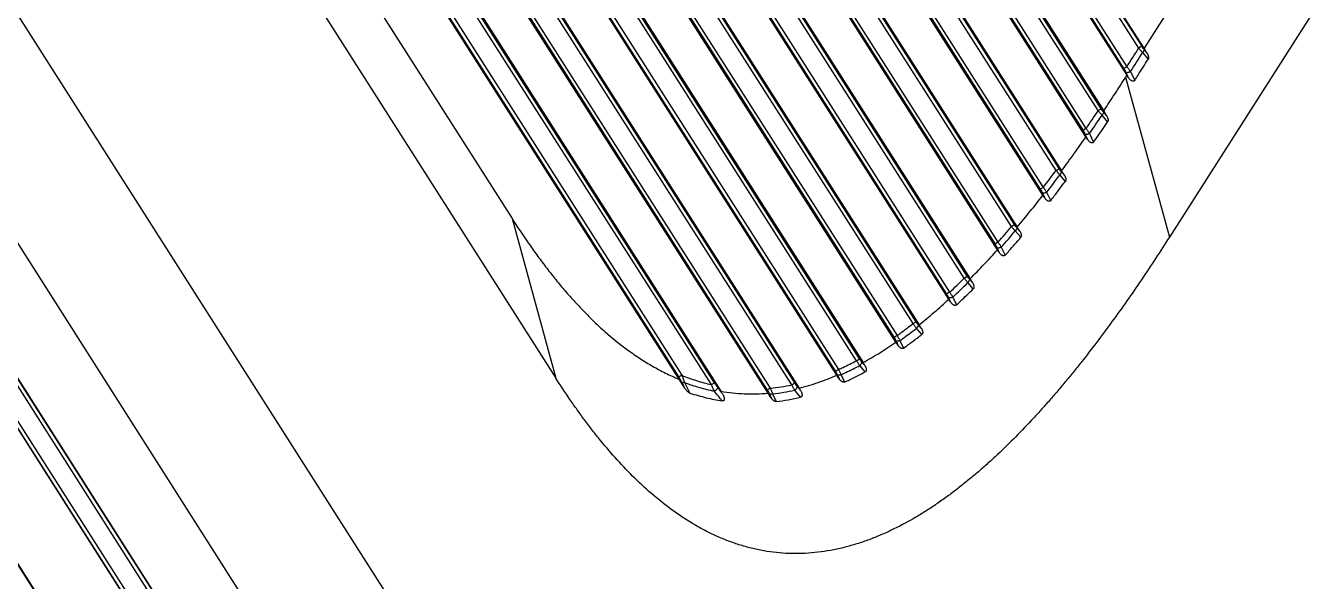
# Model space of a CAD drawing. Header units: millimetres. Extents: x 3299 to 14264, y 1863 to 5555.
# Drawn here: x 10297 to 10401.9, y 4216.5 to 4261.6 of the extents above; entities that cross this region are included whole.
import ezdxf

# ---------------------------------------------------------------- set-up
doc = ezdxf.new("R2010")
doc.units = ezdxf.units.MM

# ---------------------------------------------------------------- blocks, each defined once
blk = doc.blocks.new('1111')
at = {"color": 7, "linetype": 'Continuous'}
for p, q in [((16005.06, 7020.45), (16199.89, 6714.63)), ((16003.89, 7011.31), (16192.57, 6715.14)), ((16052.6, 7010.97), (16165.48, 6833.79)), ((16003.37, 7008.03), (16190.17, 6714.81)), ((16049.79, 7007.99), (16169.04, 6820.8)), ((16003.89, 6996.24), (16182.96, 6715.14)), ((16052.45, 6964.65), (16182.35, 6760.74)), ((16166.56, 6755.38), (16044.02, 6947.71)), ((16166.81, 6755.54), (16044.28, 6947.87)), ((16044.02, 6944.25), (16164.35, 6755.38)), ((16044.28, 6944.41), (16164.6, 6755.54)), ((16157.2, 6755.54), (16044.28, 6932.8)), ((16132.72, 6893.59), (16179.04, 6820.88)), ((16132.78, 6894.03), (16179.29, 6821.03)), ((16181.69, 6820.27), (16134.7, 6894.03)), ((16181.94, 6820.43), (16135.33, 6893.59)), ((16139.24, 6893.59), (16186.24, 6819.82)), ((16139.3, 6894.03), (16186.48, 6819.98)), ((16188.23, 6820.25), (16141.22, 6894.03)), ((16188.47, 6820.41), (16141.85, 6893.59)), ((16145.76, 6893.59), (16191.79, 6821.35)), ((16145.82, 6894.03), (16192.03, 6821.5)), ((16193.5, 6822.22), (16147.75, 6894.03)), ((16193.74, 6822.37), (16148.37, 6893.59)), ((16152.28, 6893.59), (16196.55, 6824.11)), ((16152.34, 6894.03), (16196.79, 6824.26)), ((16198.1, 6825.24), (16154.27, 6894.03)), ((16198.34, 6825.39), (16154.89, 6893.59)), ((16158.81, 6893.59), (16200.82, 6827.63)), ((16158.87, 6894.03), (16201.07, 6827.79)), ((16202.26, 6828.94), (16160.79, 6894.03)), ((16202.5, 6829.1), (16161.42, 6893.59)), ((16165.33, 6893.59), (16204.76, 6831.69)), ((16165.39, 6894.03), (16205, 6831.85)), ((16206.11, 6833.13), (16167.31, 6894.03)), ((16206.35, 6833.28), (16167.94, 6893.59)), ((16171.85, 6893.59), (16208.44, 6836.16)), ((16171.91, 6894.03), (16208.68, 6836.31)), ((16209.73, 6837.69), (16173.83, 6894.03)), ((16209.97, 6837.85), (16174.46, 6893.59)), ((16178.37, 6893.59), (16211.92, 6840.93)), ((16178.43, 6894.03), (16212.16, 6841.09)), ((16213.15, 6842.55), (16180.35, 6894.03)), ((16213.4, 6842.7), (16180.98, 6893.59)), ((16184.9, 6893.59), (16215.24, 6845.96)), ((16184.96, 6894.03), (16215.48, 6846.12)), ((16186.88, 6894.03), (16216.44, 6847.63)), ((16187.51, 6893.59), (16216.69, 6847.79)), ((16179.06, 6820.72), (16132.99, 6893.03)), ((16135.77, 6893.03), (16182.47, 6819.73)), ((16186.3, 6819.58), (16139.51, 6893.03)), ((16142.29, 6893.03), (16188.83, 6819.99)), ((16191.9, 6821.03), (16146.03, 6893.03)), ((16148.81, 6893.03), (16194.03, 6822.07)), ((16196.7, 6823.73), (16152.55, 6893.03)), ((16155.34, 6893.03), (16198.59, 6825.14)), ((16201, 6827.21), (16159.07, 6893.03)), ((16161.86, 6893.03), (16202.73, 6828.87)), ((16204.96, 6831.24), (16165.59, 6893.03)), ((16168.38, 6893.03), (16206.57, 6833.08)), ((16208.66, 6835.67), (16172.11, 6893.03)), ((16174.9, 6893.03), (16210.18, 6837.66)), ((16212.16, 6840.42), (16178.63, 6893.03)), ((16181.42, 6893.03), (16213.6, 6842.53)), ((16185.16, 6893.03), (16215.49, 6845.43)), ((16216.88, 6847.62), (16187.95, 6893.03)), ((16240.12, 6865.51), (16218.94, 6832.27)), ((16218.75, 6850.55), (16216.88, 6847.62)), ((16216.69, 6847.79), (16216.44, 6847.63)), ((16216.76, 6847.28), (16217.22, 6846.73)), ((16217.12, 6847.23), (16216.88, 6847.62)), ((16216.89, 6847.51), (16217.12, 6847.23)), ((16215.48, 6846.12), (16215.24, 6845.96)), ((16215.49, 6845.43), (16215.38, 6845.26)), ((16215.38, 6845.26), (16218.94, 6832.27)), ((16215.41, 6845.65), (16215.6, 6845.26)), ((16215.6, 6845.26), (16215.49, 6845.43)), ((16215.78, 6845.73), (16216.12, 6845.01)), ((16213.15, 6842.55), (16213.4, 6842.7)), ((16213.92, 6841.65), (16213.47, 6842.19)), ((16213.83, 6842.15), (16213.6, 6842.53)), ((16213.83, 6842.15), (16213.6, 6842.42)), ((16212.16, 6841.09), (16211.92, 6840.93)), ((16212.09, 6840.62), (16212.27, 6840.24)), ((16212.27, 6840.24), (16212.16, 6840.42)), ((16212.45, 6840.69), (16212.78, 6839.99)), ((16209.73, 6837.69), (16209.97, 6837.85)), ((16210.4, 6837.3), (16210.18, 6837.66)), ((16210.48, 6836.8), (16210.04, 6837.33)), ((16210.4, 6837.3), (16210.17, 6837.57)), ((16208.68, 6836.31), (16208.44, 6836.16)), ((16208.61, 6835.85), (16208.78, 6835.48)), ((16208.78, 6835.48), (16208.66, 6835.67)), ((16208.96, 6835.92), (16209.29, 6835.23)), ((16165.48, 6833.79), (16169.04, 6820.8)), ((16206.11, 6833.13), (16206.35, 6833.28)), ((16206.86, 6832.25), (16206.41, 6832.77)), ((16206.78, 6832.75), (16206.55, 6833.02)), ((16206.78, 6832.75), (16206.57, 6833.08)), ((16205, 6831.85), (16204.76, 6831.69)), ((16204.92, 6831.39), (16205.09, 6831.04)), ((16205.27, 6831.46), (16205.58, 6830.79)), ((16205.09, 6831.04), (16204.96, 6831.24)), ((16202.26, 6828.94), (16202.5, 6829.1)), ((16202.99, 6828.06), (16202.55, 6828.57)), ((16202.92, 6828.57), (16202.7, 6828.83)), ((16202.92, 6828.57), (16202.73, 6828.87)), ((16201.07, 6827.79), (16200.82, 6827.63)), ((16200.99, 6827.34), (16201.14, 6827)), ((16201.14, 6827), (16201, 6827.21)), ((16201.32, 6827.39), (16201.62, 6826.75)), ((16198.1, 6825.24), (16198.34, 6825.39)), ((16198.76, 6824.87), (16198.53, 6825.13)), ((16198.76, 6824.87), (16198.59, 6825.14)), ((16196.79, 6824.26), (16196.55, 6824.11)), ((16198.81, 6824.35), (16198.38, 6824.86)), ((16196.85, 6823.5), (16196.7, 6823.73)), ((16196.71, 6823.82), (16196.85, 6823.5)), ((16197.03, 6823.86), (16197.31, 6823.24)), ((16193.5, 6822.22), (16193.74, 6822.37)), ((16194.17, 6821.83), (16193.94, 6822.11)), ((16194.17, 6821.83), (16194.03, 6822.07)), ((16179.29, 6821.03), (16179.04, 6820.88)), ((16192.03, 6821.5), (16191.79, 6821.35)), ((16192.09, 6820.74), (16191.9, 6821.03)), ((16191.94, 6821.06), (16192.09, 6820.74)), ((16192.25, 6821.08), (16192.52, 6820.48)), ((16194.2, 6821.31), (16193.76, 6821.83)), ((16179.53, 6819.99), (16179.06, 6820.72)), ((16181.69, 6820.27), (16181.94, 6820.43)), ((16186.48, 6819.98), (16186.24, 6819.82)), ((16188.23, 6820.25), (16188.47, 6820.41)), ((16188.95, 6819.25), (16188.47, 6819.82)), ((16188.94, 6819.81), (16188.68, 6820.12)), ((16188.94, 6819.81), (16188.83, 6819.99)), ((16182.55, 6819.6), (16182.47, 6819.73)), ((16186.56, 6819.19), (16186.3, 6819.58)), ((16186.41, 6819.51), (16186.56, 6819.19)), ((16186.67, 6819.53), (16186.96, 6818.89))]:
    blk.add_line(p, q, dxfattribs=at)
for centre, radius, start, end in [((16015.9, 6974.12), 237.1, 327.3262, 327.7588), ((16012.16, 6976.5), 242, 327.2885, 327.7234), ((16103.57, 6916.06), 131.96, 325.377, 326.1434), ((16104.11, 6915.66), 131.75, 325.3207, 326.1089), ((16128, 6898.55), 101.9, 322.3522, 323.3246), ((16128.28, 6898.3), 101.99, 322.2887, 323.2867), ((16148.27, 6882.18), 75.84, 318.4244, 319.7027), ((16148.54, 6881.91), 75.92, 318.3529, 319.6654), ((16164.13, 6867.27), 54.07, 313.0964, 314.85), ((16164.29, 6867.07), 54.28, 313.0246, 314.8221), ((16023.06, 6740.43), 175.54, 26.953, 27.1137)]:
    blk.add_arc(centre, radius, start, end, dxfattribs=at)
for points, knots in [([(16216.44, 6847.63), (16216.49, 6847.57), (16216.57, 6847.48), (16216.68, 6847.36), (16216.73, 6847.3), (16216.76, 6847.28)], [0, 0, 0, 0, 0.513738, 0.762126, 1, 1, 1, 1]), ([(16216.69, 6847.79), (16216.72, 6847.74), (16216.77, 6847.66), (16216.84, 6847.57), (16216.87, 6847.53), (16216.89, 6847.51)], [0, 0, 0, 0, 0.512989, 0.761589, 1, 1, 1, 1]), ([(16216.89, 6847.51), (16216.89, 6847.5), (16216.89, 6847.48), (16216.88, 6847.46), (16216.87, 6847.43), (16216.86, 6847.4), (16216.84, 6847.37), (16216.81, 6847.33), (16216.78, 6847.3), (16216.76, 6847.28)], [0, 0, 0, 0, 0.086194, 0.184306, 0.294888, 0.417617, 0.551337, 0.694401, 1, 1, 1, 1]), ([(16217.12, 6847.23), (16217.13, 6847.21), (16217.16, 6847.17), (16217.19, 6847.11), (16217.21, 6847.05), (16217.23, 6846.99), (16217.25, 6846.92), (16217.25, 6846.87), (16217.25, 6846.83), (16217.24, 6846.79), (16217.24, 6846.76), (16217.23, 6846.74), (16217.22, 6846.73)], [0, 0, 0, 0, 0.124949, 0.249909, 0.374871, 0.499841, 0.624814, 0.749772, 0.812317, 0.874866, 0.937442, 1, 1, 1, 1]), ([(16215.48, 6846.12), (16215.53, 6846.06), (16215.64, 6845.93), (16215.73, 6845.79), (16215.78, 6845.73)], [0, 0, 0, 0, 0.512587, 1, 1, 1, 1]), ([(16216.12, 6845.01), (16216.21, 6845.15), (16216.58, 6845.72), (16216.94, 6846.3), (16217.22, 6846.73)], [0, 0, 0, 0, 0.246028, 1, 1, 1, 1]), ([(16213.6, 6842.53), (16213.75, 6842.75), (16214.05, 6843.21), (16214.64, 6844.12), (16215.08, 6844.8), (16215.38, 6845.26)], [0, 0, 0, 0, 0.25, 0.500001, 1, 1, 1, 1]), ([(16215.24, 6845.96), (16215.27, 6845.91), (16215.33, 6845.81), (16215.39, 6845.7), (16215.41, 6845.65)], [0, 0, 0, 0, 0.511051, 1, 1, 1, 1]), ([(16215.78, 6845.73), (16215.76, 6845.72), (16215.73, 6845.7), (16215.67, 6845.68), (16215.62, 6845.66), (16215.57, 6845.64), (16215.52, 6845.63), (16215.48, 6845.63), (16215.45, 6845.63), (16215.42, 6845.64), (16215.41, 6845.65)], [0, 0, 0, 0, 0.148783, 0.298839, 0.445551, 0.584593, 0.712031, 0.82471, 0.920705, 1, 1, 1, 1]), ([(16216.12, 6845.01), (16216.11, 6845), (16216.1, 6844.98), (16216.08, 6844.97), (16216.06, 6844.95), (16216.04, 6844.95), (16216.01, 6844.94), (16215.98, 6844.94), (16215.94, 6844.95), (16215.9, 6844.97), (16215.86, 6844.99), (16215.81, 6845.02), (16215.76, 6845.06), (16215.7, 6845.12), (16215.65, 6845.19), (16215.62, 6845.23), (16215.6, 6845.26)], [0, 0, 0, 0, 0.062521, 0.093846, 0.125157, 0.156473, 0.187776, 0.250242, 0.312731, 0.375223, 0.437713, 0.500202, 0.625116, 0.750062, 0.875025, 1, 1, 1, 1]), ([(16213.47, 6842.19), (16213.44, 6842.22), (16213.39, 6842.27), (16213.28, 6842.39), (16213.2, 6842.48), (16213.15, 6842.55)], [0, 0, 0, 0, 0.237689, 0.486009, 1, 1, 1, 1]), ([(16213.6, 6842.42), (16213.56, 6842.47), (16213.49, 6842.56), (16213.43, 6842.65), (16213.4, 6842.7)], [0, 0, 0, 0, 0.486605, 1, 1, 1, 1]), ([(16213.47, 6842.19), (16213.49, 6842.21), (16213.52, 6842.24), (16213.55, 6842.28), (16213.57, 6842.31), (16213.58, 6842.34), (16213.59, 6842.37), (16213.6, 6842.4), (16213.6, 6842.42), (16213.6, 6842.42)], [0, 0, 0, 0, 0.305018, 0.44803, 0.581801, 0.704645, 0.81537, 0.91364, 1, 1, 1, 1]), ([(16213.83, 6842.15), (16213.84, 6842.13), (16213.87, 6842.09), (16213.89, 6842.03), (16213.92, 6841.97), (16213.94, 6841.91), (16213.95, 6841.85), (16213.96, 6841.79), (16213.96, 6841.75), (16213.95, 6841.71), (16213.94, 6841.68), (16213.93, 6841.66), (16213.92, 6841.65)], [0, 0, 0, 0, 0.124949, 0.24991, 0.374872, 0.499843, 0.624814, 0.749769, 0.812316, 0.874864, 0.937441, 1, 1, 1, 1]), ([(16211.92, 6840.93), (16211.95, 6840.88), (16212.01, 6840.78), (16212.07, 6840.67), (16212.09, 6840.62)], [0, 0, 0, 0, 0.51151, 1, 1, 1, 1]), ([(16212.16, 6841.09), (16212.21, 6841.02), (16212.31, 6840.89), (16212.41, 6840.76), (16212.45, 6840.69)], [0, 0, 0, 0, 0.512909, 1, 1, 1, 1]), ([(16212.78, 6839.99), (16212.88, 6840.13), (16213.26, 6840.68), (16213.64, 6841.23), (16213.92, 6841.65)], [0, 0, 0, 0, 0.243571, 1, 1, 1, 1]), ([(16210.18, 6837.66), (16210.51, 6838.12), (16211.18, 6839.03), (16211.83, 6839.95), (16212.16, 6840.42)], [0, 0, 0, 0, 0.5, 1, 1, 1, 1]), ([(16212.45, 6840.69), (16212.43, 6840.68), (16212.4, 6840.67), (16212.35, 6840.64), (16212.3, 6840.63), (16212.25, 6840.61), (16212.2, 6840.6), (16212.16, 6840.6), (16212.12, 6840.61), (16212.1, 6840.61), (16212.09, 6840.62)], [0, 0, 0, 0, 0.148879, 0.29876, 0.445145, 0.583837, 0.711028, 0.823686, 0.919992, 1, 1, 1, 1]), ([(16212.78, 6839.99), (16212.78, 6839.98), (16212.76, 6839.96), (16212.72, 6839.94), (16212.68, 6839.93), (16212.64, 6839.93), (16212.6, 6839.94), (16212.56, 6839.95), (16212.53, 6839.97), (16212.48, 6840), (16212.43, 6840.05), (16212.37, 6840.11), (16212.32, 6840.17), (16212.29, 6840.22), (16212.27, 6840.24)], [0, 0, 0, 0, 0.062542, 0.125044, 0.187558, 0.250092, 0.312615, 0.37513, 0.437646, 0.500152, 0.625087, 0.750044, 0.875019, 1, 1, 1, 1]), ([(16210.04, 6837.33), (16210.01, 6837.36), (16209.96, 6837.42), (16209.85, 6837.53), (16209.78, 6837.63), (16209.73, 6837.69)], [0, 0, 0, 0, 0.237439, 0.485697, 1, 1, 1, 1]), ([(16210.17, 6837.57), (16210.13, 6837.61), (16210.07, 6837.7), (16210, 6837.8), (16209.97, 6837.85)], [0, 0, 0, 0, 0.486116, 1, 1, 1, 1]), ([(16209.29, 6835.23), (16209.38, 6835.36), (16209.79, 6835.88), (16210.19, 6836.41), (16210.48, 6836.8)], [0, 0, 0, 0, 0.242447, 1, 1, 1, 1]), ([(16210.04, 6837.33), (16210.06, 6837.35), (16210.09, 6837.38), (16210.12, 6837.43), (16210.14, 6837.46), (16210.15, 6837.49), (16210.16, 6837.52), (16210.17, 6837.55), (16210.17, 6837.56), (16210.17, 6837.57)], [0, 0, 0, 0, 0.304051, 0.446995, 0.580868, 0.703912, 0.814879, 0.913396, 1, 1, 1, 1]), ([(16210.4, 6837.3), (16210.41, 6837.28), (16210.43, 6837.24), (16210.46, 6837.19), (16210.49, 6837.12), (16210.51, 6837.06), (16210.52, 6837), (16210.52, 6836.94), (16210.52, 6836.9), (16210.51, 6836.86), (16210.5, 6836.83), (16210.49, 6836.81), (16210.48, 6836.8)], [0, 0, 0, 0, 0.124952, 0.249915, 0.374878, 0.499848, 0.624817, 0.749764, 0.812313, 0.874863, 0.93744, 1, 1, 1, 1]), ([(16206.57, 6833.08), (16206.93, 6833.51), (16207.63, 6834.36), (16208.32, 6835.23), (16208.66, 6835.67)], [0, 0, 0, 0, 0.499999, 1, 1, 1, 1]), ([(16208.44, 6836.16), (16208.47, 6836.1), (16208.53, 6836), (16208.58, 6835.9), (16208.61, 6835.85)], [0, 0, 0, 0, 0.512174, 1, 1, 1, 1]), ([(16208.96, 6835.92), (16208.95, 6835.91), (16208.91, 6835.89), (16208.86, 6835.87), (16208.81, 6835.85), (16208.76, 6835.84), (16208.72, 6835.83), (16208.67, 6835.83), (16208.64, 6835.84), (16208.62, 6835.84), (16208.61, 6835.85)], [0, 0, 0, 0, 0.149054, 0.298695, 0.444607, 0.582781, 0.709602, 0.822219, 0.918969, 1, 1, 1, 1]), ([(16208.68, 6836.31), (16208.73, 6836.25), (16208.83, 6836.12), (16208.92, 6835.98), (16208.96, 6835.92)], [0, 0, 0, 0, 0.513356, 1, 1, 1, 1]), ([(16209.29, 6835.23), (16209.28, 6835.22), (16209.26, 6835.2), (16209.22, 6835.18), (16209.18, 6835.18), (16209.14, 6835.18), (16209.1, 6835.19), (16209.07, 6835.2), (16209.03, 6835.22), (16208.99, 6835.25), (16208.93, 6835.29), (16208.88, 6835.35), (16208.83, 6835.41), (16208.8, 6835.46), (16208.78, 6835.48)], [0, 0, 0, 0, 0.062555, 0.125087, 0.187595, 0.2501, 0.312609, 0.375116, 0.43762, 0.500124, 0.625066, 0.750032, 0.875011, 1, 1, 1, 1]), ([(16165.48, 6833.79), (16165.9, 6833.11), (16166.57, 6832.12), (16167.49, 6830.82), (16168.2, 6829.86), (16168.94, 6828.92), (16169.7, 6828), (16170.49, 6827.1), (16171.31, 6826.23), (16172.16, 6825.38), (16173.33, 6824.3), (16174.57, 6823.3), (16175.89, 6822.39), (16176.9, 6821.76), (16177.96, 6821.2), (16178.69, 6820.87), (16179.06, 6820.72)], [0, 0, 0, 0, 0.124999, 0.187504, 0.250007, 0.31251, 0.375013, 0.437517, 0.50002, 0.562524, 0.625027, 0.749999, 0.812501, 0.875001, 0.937501, 1, 1, 1, 1]), ([(16206.41, 6832.77), (16206.39, 6832.8), (16206.34, 6832.85), (16206.23, 6832.97), (16206.16, 6833.06), (16206.11, 6833.13)], [0, 0, 0, 0, 0.237181, 0.48537, 1, 1, 1, 1]), ([(16206.55, 6833.02), (16206.52, 6833.06), (16206.45, 6833.14), (16206.39, 6833.24), (16206.35, 6833.28)], [0, 0, 0, 0, 0.485599, 1, 1, 1, 1]), ([(16206.41, 6832.77), (16206.43, 6832.79), (16206.46, 6832.82), (16206.5, 6832.87), (16206.52, 6832.9), (16206.54, 6832.93), (16206.55, 6832.96), (16206.55, 6832.99), (16206.55, 6833.01), (16206.55, 6833.02)], [0, 0, 0, 0, 0.302941, 0.445855, 0.579918, 0.703226, 0.81447, 0.913199, 1, 1, 1, 1]), ([(16206.78, 6832.75), (16206.79, 6832.73), (16206.81, 6832.69), (16206.84, 6832.63), (16206.87, 6832.57), (16206.89, 6832.51), (16206.9, 6832.44), (16206.9, 6832.38), (16206.9, 6832.34), (16206.89, 6832.31), (16206.88, 6832.28), (16206.86, 6832.26), (16206.86, 6832.25)], [0, 0, 0, 0, 0.124955, 0.249921, 0.374884, 0.499853, 0.62482, 0.749757, 0.81231, 0.874863, 0.93744, 1, 1, 1, 1]), ([(16218.94, 6832.27), (16218.2, 6831.1), (16217.06, 6829.36), (16215.49, 6827.08), (16214.28, 6825.39), (16213.04, 6823.72), (16211.98, 6822.35), (16211.11, 6821.27), (16210.45, 6820.46), (16209.78, 6819.67), (16209.1, 6818.88), (16208.41, 6818.11), (16207.47, 6817.09), (16206.27, 6815.84), (16205.02, 6814.63), (16204, 6813.7), (16203.21, 6813.02), (16202.41, 6812.35), (16201.6, 6811.71), (16200.76, 6811.09), (16199.91, 6810.49), (16199.04, 6809.92), (16197.85, 6809.21), (16196.63, 6808.56), (16195.36, 6807.99), (16194.4, 6807.61), (16193.41, 6807.28), (16192.41, 6807), (16191.39, 6806.78), (16190.36, 6806.63), (16189.32, 6806.54), (16188.28, 6806.52), (16187.24, 6806.58), (16186.21, 6806.7), (16185.19, 6806.9), (16184.18, 6807.17), (16183.2, 6807.5), (16182.23, 6807.89), (16181.3, 6808.33), (16180.08, 6809), (16178.62, 6809.95), (16176.99, 6811.23), (16175.46, 6812.64), (16174.02, 6814.14), (16172.89, 6815.46), (16172.03, 6816.54), (16171.4, 6817.37), (16170.78, 6818.21), (16169.99, 6819.35), (16169.42, 6820.21), (16169.04, 6820.8)], [0, 0, 0, 0, 0.062498, 0.093748, 0.124998, 0.156248, 0.187498, 0.203123, 0.218749, 0.234374, 0.249999, 0.265625, 0.281251, 0.312501, 0.343751, 0.359377, 0.375003, 0.390628, 0.406255, 0.421881, 0.437507, 0.453133, 0.468759, 0.500005, 0.515631, 0.531257, 0.546883, 0.562508, 0.578134, 0.593759, 0.609385, 0.62501, 0.640635, 0.65626, 0.671885, 0.687511, 0.703136, 0.718762, 0.734387, 0.750013, 0.781256, 0.812501, 0.843749, 0.874997, 0.906247, 0.921873, 0.937498, 0.953124, 0.96875, 1, 1, 1, 1]), ([(16204.76, 6831.69), (16204.79, 6831.65), (16204.85, 6831.55), (16204.9, 6831.44), (16204.92, 6831.39)], [0, 0, 0, 0, 0.512961, 1, 1, 1, 1]), ([(16205.27, 6831.46), (16205.26, 6831.45), (16205.22, 6831.43), (16205.17, 6831.41), (16205.12, 6831.39), (16205.08, 6831.38), (16205.03, 6831.38), (16204.99, 6831.38), (16204.95, 6831.38), (16204.93, 6831.39), (16204.92, 6831.39)], [0, 0, 0, 0, 0.149318, 0.298691, 0.444031, 0.581567, 0.707925, 0.820478, 0.917754, 1, 1, 1, 1]), ([(16205, 6831.85), (16205.05, 6831.79), (16205.14, 6831.66), (16205.23, 6831.52), (16205.27, 6831.46)], [0, 0, 0, 0, 0.513865, 1, 1, 1, 1]), ([(16205.58, 6830.79), (16205.69, 6830.91), (16206.12, 6831.39), (16206.54, 6831.88), (16206.86, 6832.25)], [0, 0, 0, 0, 0.241015, 1, 1, 1, 1]), ([(16202.73, 6828.87), (16203.11, 6829.26), (16203.87, 6830.04), (16204.6, 6830.83), (16204.96, 6831.24)], [0, 0, 0, 0, 0.499999, 1, 1, 1, 1]), ([(16205.58, 6830.79), (16205.57, 6830.78), (16205.55, 6830.77), (16205.52, 6830.75), (16205.48, 6830.74), (16205.44, 6830.74), (16205.4, 6830.75), (16205.35, 6830.77), (16205.3, 6830.81), (16205.24, 6830.86), (16205.18, 6830.91), (16205.13, 6830.98), (16205.1, 6831.02), (16205.09, 6831.04)], [0, 0, 0, 0, 0.062539, 0.125047, 0.187561, 0.250088, 0.312619, 0.37514, 0.500045, 0.62501, 0.749996, 0.874994, 1, 1, 1, 1]), ([(16202.55, 6828.57), (16202.5, 6828.63), (16202.4, 6828.75), (16202.31, 6828.87), (16202.26, 6828.94)], [0, 0, 0, 0, 0.485034, 1, 1, 1, 1]), ([(16202.7, 6828.83), (16202.66, 6828.87), (16202.59, 6828.96), (16202.53, 6829.05), (16202.5, 6829.1)], [0, 0, 0, 0, 0.485107, 1, 1, 1, 1]), ([(16202.55, 6828.57), (16202.57, 6828.59), (16202.61, 6828.63), (16202.64, 6828.67), (16202.66, 6828.71), (16202.68, 6828.74), (16202.69, 6828.77), (16202.7, 6828.8), (16202.7, 6828.82), (16202.7, 6828.83)], [0, 0, 0, 0, 0.301687, 0.444664, 0.579024, 0.702708, 0.814274, 0.913184, 1, 1, 1, 1]), ([(16202.92, 6828.57), (16202.94, 6828.55), (16202.96, 6828.51), (16202.99, 6828.45), (16203.01, 6828.38), (16203.03, 6828.32), (16203.04, 6828.25), (16203.04, 6828.2), (16203.04, 6828.15), (16203.03, 6828.12), (16203.01, 6828.09), (16203, 6828.07), (16202.99, 6828.06)], [0, 0, 0, 0, 0.124959, 0.249927, 0.374891, 0.49986, 0.624823, 0.749745, 0.812303, 0.874858, 0.937437, 1, 1, 1, 1]), ([(16198.59, 6825.14), (16199, 6825.47), (16199.82, 6826.15), (16200.61, 6826.85), (16201, 6827.21)], [0, 0, 0, 0, 0.499997, 1, 1, 1, 1]), ([(16200.82, 6827.63), (16200.85, 6827.59), (16200.91, 6827.49), (16200.96, 6827.39), (16200.99, 6827.34)], [0, 0, 0, 0, 0.513869, 1, 1, 1, 1]), ([(16201.32, 6827.39), (16201.31, 6827.39), (16201.28, 6827.37), (16201.23, 6827.35), (16201.18, 6827.33), (16201.13, 6827.32), (16201.09, 6827.32), (16201.05, 6827.32), (16201.01, 6827.33), (16200.99, 6827.33), (16200.99, 6827.34)], [0, 0, 0, 0, 0.149739, 0.298827, 0.443471, 0.58021, 0.705975, 0.818424, 0.916312, 1, 1, 1, 1]), ([(16201.07, 6827.79), (16201.11, 6827.72), (16201.2, 6827.59), (16201.29, 6827.46), (16201.32, 6827.39)], [0, 0, 0, 0, 0.514425, 1, 1, 1, 1]), ([(16201.62, 6826.75), (16201.73, 6826.85), (16202.19, 6827.29), (16202.65, 6827.72), (16202.99, 6828.06)], [0, 0, 0, 0, 0.239167, 1, 1, 1, 1]), ([(16201.62, 6826.75), (16201.61, 6826.74), (16201.59, 6826.73), (16201.55, 6826.72), (16201.52, 6826.71), (16201.49, 6826.71), (16201.46, 6826.72), (16201.44, 6826.73), (16201.41, 6826.74), (16201.37, 6826.76), (16201.33, 6826.79), (16201.28, 6826.83), (16201.23, 6826.88), (16201.18, 6826.94), (16201.16, 6826.98), (16201.14, 6827)], [0, 0, 0, 0, 0.062539, 0.125075, 0.187598, 0.250118, 0.281402, 0.312677, 0.375191, 0.437699, 0.500198, 0.625132, 0.750079, 0.875038, 1, 1, 1, 1]), ([(16196.79, 6824.26), (16196.9, 6824.34), (16197.34, 6824.66), (16197.77, 6824.99), (16198.1, 6825.24)], [0, 0, 0, 0, 0.250007, 1, 1, 1, 1]), ([(16198.38, 6824.86), (16198.33, 6824.92), (16198.23, 6825.04), (16198.14, 6825.17), (16198.1, 6825.24)], [0, 0, 0, 0, 0.484813, 1, 1, 1, 1]), ([(16198.53, 6825.13), (16198.5, 6825.17), (16198.43, 6825.26), (16198.37, 6825.35), (16198.34, 6825.39)], [0, 0, 0, 0, 0.484811, 1, 1, 1, 1]), ([(16198.38, 6824.86), (16198.4, 6824.88), (16198.43, 6824.92), (16198.47, 6824.97), (16198.5, 6825), (16198.51, 6825.04), (16198.53, 6825.07), (16198.53, 6825.1), (16198.53, 6825.12), (16198.53, 6825.13)], [0, 0, 0, 0, 0.30029, 0.443525, 0.578425, 0.702674, 0.814611, 0.91355, 1, 1, 1, 1]), ([(16196.55, 6824.11), (16196.58, 6824.06), (16196.63, 6823.97), (16196.68, 6823.87), (16196.71, 6823.82)], [0, 0, 0, 0, 0.514797, 1, 1, 1, 1]), ([(16196.79, 6824.26), (16196.84, 6824.2), (16196.92, 6824.06), (16197, 6823.93), (16197.03, 6823.86)], [0, 0, 0, 0, 0.514975, 1, 1, 1, 1]), ([(16197.03, 6823.86), (16197.15, 6823.94), (16197.6, 6824.27), (16198.05, 6824.61), (16198.38, 6824.86)], [0, 0, 0, 0, 0.250007, 1, 1, 1, 1]), ([(16197.31, 6823.24), (16197.56, 6823.41), (16198.06, 6823.78), (16198.56, 6824.16), (16198.81, 6824.35)], [0, 0, 0, 0, 0.484495, 1, 1, 1, 1]), ([(16198.76, 6824.87), (16198.77, 6824.85), (16198.8, 6824.81), (16198.83, 6824.74), (16198.85, 6824.68), (16198.87, 6824.61), (16198.88, 6824.54), (16198.88, 6824.49), (16198.87, 6824.44), (16198.86, 6824.41), (16198.84, 6824.38), (16198.82, 6824.36), (16198.81, 6824.35)], [0, 0, 0, 0, 0.124963, 0.249934, 0.374898, 0.499864, 0.624819, 0.749715, 0.812281, 0.874842, 0.937429, 1, 1, 1, 1]), ([(16194.03, 6822.07), (16194.49, 6822.32), (16195.39, 6822.85), (16196.27, 6823.43), (16196.7, 6823.73)], [0, 0, 0, 0, 0.499994, 1, 1, 1, 1]), ([(16197.03, 6823.86), (16197.02, 6823.85), (16196.99, 6823.84), (16196.94, 6823.82), (16196.89, 6823.81), (16196.85, 6823.8), (16196.8, 6823.8), (16196.77, 6823.8), (16196.73, 6823.81), (16196.71, 6823.81), (16196.71, 6823.82)], [0, 0, 0, 0, 0.150433, 0.299308, 0.443114, 0.578859, 0.703851, 0.816098, 0.914675, 1, 1, 1, 1]), ([(16197.31, 6823.24), (16197.3, 6823.23), (16197.28, 6823.22), (16197.25, 6823.21), (16197.21, 6823.21), (16197.16, 6823.22), (16197.11, 6823.24), (16197.05, 6823.28), (16196.99, 6823.33), (16196.94, 6823.38), (16196.89, 6823.44), (16196.87, 6823.48), (16196.85, 6823.5)], [0, 0, 0, 0, 0.062572, 0.125151, 0.187704, 0.250261, 0.375119, 0.500067, 0.62504, 0.750021, 0.875011, 1, 1, 1, 1]), ([(16192.03, 6821.5), (16192.15, 6821.56), (16192.65, 6821.78), (16193.14, 6822.03), (16193.5, 6822.22)], [0, 0, 0, 0, 0.250018, 1, 1, 1, 1]), ([(16193.76, 6821.83), (16193.71, 6821.89), (16193.62, 6822.01), (16193.54, 6822.15), (16193.5, 6822.22)], [0, 0, 0, 0, 0.484928, 1, 1, 1, 1]), ([(16193.94, 6822.11), (16193.9, 6822.15), (16193.84, 6822.23), (16193.77, 6822.32), (16193.74, 6822.37)], [0, 0, 0, 0, 0.485172, 1, 1, 1, 1]), ([(16193.76, 6821.83), (16193.77, 6821.84), (16193.8, 6821.86), (16193.84, 6821.89), (16193.87, 6821.93), (16193.9, 6821.97), (16193.92, 6822.01), (16193.93, 6822.04), (16193.94, 6822.07), (16193.94, 6822.1), (16193.94, 6822.11)], [0, 0, 0, 0, 0.150173, 0.299008, 0.442916, 0.57883, 0.703983, 0.816316, 0.914856, 1, 1, 1, 1]), ([(16179.04, 6820.88), (16179.09, 6820.8), (16179.16, 6820.69), (16179.24, 6820.54), (16179.28, 6820.47), (16179.3, 6820.43)], [0, 0, 0, 0, 0.506442, 0.756064, 1, 1, 1, 1]), ([(16179.29, 6821.03), (16179.33, 6820.94), (16179.4, 6820.75), (16179.47, 6820.55), (16179.5, 6820.45)], [0, 0, 0, 0, 0.50902, 1, 1, 1, 1]), ([(16179.29, 6821.03), (16179.48, 6820.95), (16179.88, 6820.8), (16180.47, 6820.6), (16181.08, 6820.42), (16181.49, 6820.32), (16181.69, 6820.27)], [0, 0, 0, 0, 0.250002, 0.500002, 0.750001, 1, 1, 1, 1]), ([(16188.83, 6819.99), (16189.35, 6820.12), (16190.39, 6820.43), (16191.4, 6820.82), (16191.9, 6821.03)], [0, 0, 0, 0, 0.499986, 1, 1, 1, 1]), ([(16191.79, 6821.35), (16191.82, 6821.3), (16191.87, 6821.2), (16191.92, 6821.11), (16191.94, 6821.06)], [0, 0, 0, 0, 0.515257, 1, 1, 1, 1]), ([(16192.25, 6821.08), (16192.22, 6821.07), (16192.17, 6821.06), (16192.11, 6821.04), (16192.07, 6821.04), (16192.03, 6821.03), (16192, 6821.04), (16191.97, 6821.04), (16191.95, 6821.05), (16191.94, 6821.06)], [0, 0, 0, 0, 0.30052, 0.4435, 0.57808, 0.702076, 0.813941, 0.91307, 1, 1, 1, 1]), ([(16192.03, 6821.5), (16192.07, 6821.43), (16192.15, 6821.3), (16192.21, 6821.15), (16192.25, 6821.08)], [0, 0, 0, 0, 0.515265, 1, 1, 1, 1]), ([(16192.25, 6821.08), (16192.37, 6821.14), (16192.89, 6821.38), (16193.39, 6821.63), (16193.76, 6821.83)], [0, 0, 0, 0, 0.250018, 1, 1, 1, 1]), ([(16192.52, 6820.48), (16192.66, 6820.54), (16193.23, 6820.8), (16193.79, 6821.08), (16194.2, 6821.31)], [0, 0, 0, 0, 0.240695, 1, 1, 1, 1]), ([(16194.17, 6821.83), (16194.18, 6821.81), (16194.21, 6821.77), (16194.24, 6821.71), (16194.27, 6821.64), (16194.29, 6821.57), (16194.29, 6821.51), (16194.29, 6821.46), (16194.29, 6821.42), (16194.28, 6821.39), (16194.26, 6821.35), (16194.24, 6821.33), (16194.22, 6821.31), (16194.2, 6821.31)], [0, 0, 0, 0, 0.124962, 0.249924, 0.374877, 0.499821, 0.624738, 0.687258, 0.749791, 0.812337, 0.874878, 0.937445, 1, 1, 1, 1]), ([(16179.5, 6820.45), (16179.48, 6820.45), (16179.45, 6820.44), (16179.41, 6820.43), (16179.38, 6820.42), (16179.36, 6820.42), (16179.34, 6820.42), (16179.32, 6820.42), (16179.31, 6820.43), (16179.3, 6820.43)], [0, 0, 0, 0, 0.318762, 0.464115, 0.597883, 0.718882, 0.826328, 0.919893, 1, 1, 1, 1]), ([(16179.5, 6820.45), (16179.9, 6820.3), (16180.7, 6820.03), (16181.53, 6819.83), (16181.94, 6819.74)], [0, 0, 0, 0, 0.500006, 1, 1, 1, 1]), ([(16179.5, 6820.45), (16179.54, 6820.38), (16179.69, 6820.09), (16179.84, 6819.8), (16179.95, 6819.58)], [0, 0, 0, 0, 0.250609, 1, 1, 1, 1]), ([(16179.95, 6819.58), (16179.94, 6819.58), (16179.91, 6819.59), (16179.87, 6819.62), (16179.82, 6819.65), (16179.76, 6819.7), (16179.71, 6819.75), (16179.66, 6819.81), (16179.6, 6819.89), (16179.55, 6819.95), (16179.53, 6819.99)], [0, 0, 0, 0, 0.062526, 0.125065, 0.250046, 0.375047, 0.500052, 0.625057, 0.750057, 1, 1, 1, 1]), ([(16181.94, 6819.74), (16181.9, 6819.83), (16181.81, 6820), (16181.73, 6820.18), (16181.69, 6820.27)], [0, 0, 0, 0, 0.490521, 1, 1, 1, 1]), ([(16182.21, 6820.04), (16182.17, 6820.1), (16182.07, 6820.23), (16181.98, 6820.36), (16181.94, 6820.43)], [0, 0, 0, 0, 0.493102, 1, 1, 1, 1]), ([(16181.94, 6819.74), (16181.96, 6819.75), (16181.99, 6819.78), (16182.04, 6819.81), (16182.09, 6819.85), (16182.13, 6819.89), (16182.16, 6819.93), (16182.19, 6819.97), (16182.2, 6819.99), (16182.21, 6820.01), (16182.21, 6820.02), (16182.21, 6820.03), (16182.21, 6820.04)], [0, 0, 0, 0, 0.146917, 0.298116, 0.447844, 0.590428, 0.720618, 0.833957, 0.883284, 0.927386, 0.966227, 1, 1, 1, 1]), ([(16182.55, 6819.6), (16182.52, 6819.64), (16182.41, 6819.78), (16182.3, 6819.93), (16182.21, 6820.04)], [0, 0, 0, 0, 0.249697, 1, 1, 1, 1]), ([(16186.24, 6819.82), (16186.27, 6819.77), (16186.32, 6819.69), (16186.37, 6819.59), (16186.4, 6819.54), (16186.41, 6819.51)], [0, 0, 0, 0, 0.513472, 0.76206, 1, 1, 1, 1]), ([(16186.48, 6819.98), (16186.77, 6820.01), (16187.36, 6820.08), (16187.94, 6820.19), (16188.23, 6820.25)], [0, 0, 0, 0, 0.499997, 1, 1, 1, 1]), ([(16186.48, 6819.98), (16186.52, 6819.9), (16186.57, 6819.79), (16186.63, 6819.64), (16186.66, 6819.56), (16186.67, 6819.53)], [0, 0, 0, 0, 0.514323, 0.762665, 1, 1, 1, 1]), ([(16186.67, 6819.53), (16186.97, 6819.56), (16187.58, 6819.64), (16188.17, 6819.76), (16188.47, 6819.82)], [0, 0, 0, 0, 0.499996, 1, 1, 1, 1]), ([(16188.47, 6819.82), (16188.43, 6819.89), (16188.34, 6820.03), (16188.27, 6820.18), (16188.23, 6820.25)], [0, 0, 0, 0, 0.486125, 1, 1, 1, 1]), ([(16188.68, 6820.12), (16188.65, 6820.16), (16188.57, 6820.26), (16188.51, 6820.36), (16188.47, 6820.41)], [0, 0, 0, 0, 0.487375, 1, 1, 1, 1]), ([(16188.47, 6819.82), (16188.49, 6819.83), (16188.52, 6819.86), (16188.56, 6819.89), (16188.6, 6819.93), (16188.63, 6819.97), (16188.65, 6820.01), (16188.67, 6820.05), (16188.68, 6820.08), (16188.69, 6820.11), (16188.68, 6820.12)], [0, 0, 0, 0, 0.148574, 0.297868, 0.443569, 0.581668, 0.708549, 0.821365, 0.918462, 1, 1, 1, 1]), ([(16188.94, 6819.81), (16188.95, 6819.79), (16188.98, 6819.74), (16189.02, 6819.67), (16189.04, 6819.59), (16189.06, 6819.53), (16189.07, 6819.48), (16189.07, 6819.44), (16189.07, 6819.4), (16189.06, 6819.36), (16189.05, 6819.32), (16189.02, 6819.29), (16188.99, 6819.26), (16188.96, 6819.25), (16188.95, 6819.25)], [0, 0, 0, 0, 0.125, 0.249992, 0.374973, 0.499932, 0.562442, 0.624953, 0.68747, 0.749993, 0.812507, 0.874995, 0.937476, 1, 1, 1, 1]), ([(16192.52, 6820.48), (16192.51, 6820.47), (16192.49, 6820.47), (16192.45, 6820.46), (16192.42, 6820.47), (16192.38, 6820.48), (16192.32, 6820.5), (16192.27, 6820.54), (16192.21, 6820.58), (16192.17, 6820.63), (16192.12, 6820.69), (16192.1, 6820.72), (16192.09, 6820.74)], [0, 0, 0, 0, 0.06256, 0.125136, 0.187689, 0.250249, 0.375156, 0.500116, 0.625087, 0.750056, 0.875032, 1, 1, 1, 1]), ([(16179.95, 6819.58), (16180.17, 6819.51), (16180.6, 6819.38), (16181.47, 6819.15), (16182.13, 6819.02), (16182.57, 6818.95)], [0, 0, 0, 0, 0.255221, 0.506534, 1, 1, 1, 1]), ([(16182.57, 6818.95), (16182.51, 6819.02), (16182.3, 6819.28), (16182.1, 6819.54), (16181.94, 6819.74)], [0, 0, 0, 0, 0.249458, 1, 1, 1, 1]), ([(16182.47, 6819.73), (16182.79, 6819.68), (16183.42, 6819.59), (16184.38, 6819.52), (16185.34, 6819.51), (16185.98, 6819.55), (16186.3, 6819.58)], [0, 0, 0, 0, 0.25, 0.499999, 0.749999, 1, 1, 1, 1]), ([(16182.55, 6819.6), (16182.57, 6819.57), (16182.6, 6819.51), (16182.65, 6819.42), (16182.68, 6819.35), (16182.71, 6819.28), (16182.72, 6819.23), (16182.73, 6819.19), (16182.74, 6819.14), (16182.74, 6819.09), (16182.74, 6819.06), (16182.73, 6819.04), (16182.72, 6819.01), (16182.71, 6818.99), (16182.69, 6818.97), (16182.66, 6818.96), (16182.64, 6818.95), (16182.61, 6818.95), (16182.58, 6818.95), (16182.57, 6818.95)], [0, 0, 0, 0, 0.124992, 0.249974, 0.374938, 0.43743, 0.499917, 0.5624, 0.624874, 0.68733, 0.718586, 0.749844, 0.781114, 0.812387, 0.843656, 0.874941, 0.906234, 0.93752, 1, 1, 1, 1]), ([(16186.67, 6819.53), (16186.64, 6819.52), (16186.61, 6819.5), (16186.55, 6819.49), (16186.52, 6819.49), (16186.49, 6819.49), (16186.46, 6819.49), (16186.43, 6819.5), (16186.42, 6819.51), (16186.41, 6819.51)], [0, 0, 0, 0, 0.304732, 0.447388, 0.58083, 0.703488, 0.814276, 0.912925, 1, 1, 1, 1]), ([(16186.96, 6818.89), (16186.95, 6818.89), (16186.93, 6818.89), (16186.9, 6818.89), (16186.87, 6818.9), (16186.83, 6818.92), (16186.78, 6818.95), (16186.73, 6818.99), (16186.68, 6819.03), (16186.64, 6819.08), (16186.6, 6819.13), (16186.57, 6819.17), (16186.56, 6819.19)], [0, 0, 0, 0, 0.062542, 0.125103, 0.187639, 0.250176, 0.375126, 0.5001, 0.625078, 0.750053, 0.875031, 1, 1, 1, 1]), ([(16186.96, 6818.89), (16187.29, 6818.93), (16187.96, 6819.03), (16188.62, 6819.17), (16188.95, 6819.25)], [0, 0, 0, 0, 0.491557, 1, 1, 1, 1])]:
    blk.add_open_spline(points, degree=3, knots=knots, dxfattribs=at)
blk = doc.blocks.new('*U162')
blk.add_blockref('1111', (-16308.28, -6888.88))
blk = doc.blocks.new('*U163')
at = {"color": 0, "linetype": 'ByBlock', "lineweight": -2, "transparency": 16777216}
blk.add_blockref('*U162', (600, 1012.5), dxfattribs=at)

msp = doc.modelspace()

# ---------------------------------------------------------------- block references
msp.add_blockref('*U163', (9879.37292, 3288.5531))

doc.saveas('drawing.dxf')
